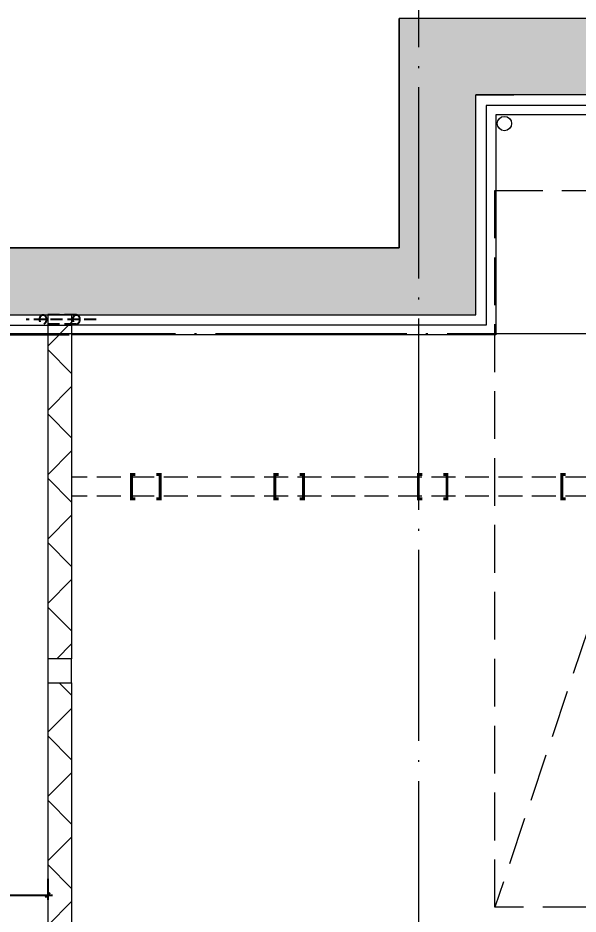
# Model space of a CAD drawing. Extents: x 4 to 13611208, y -605838 to 574722.
# Drawn here: x 13455611 to 13461467, y 198488 to 207864 of the extents above; entities that cross this region are included whole.
import ezdxf

# ---------------------------------------------------------------- set-up
doc = ezdxf.new("R2010")
doc.units = 0
doc.header["$LTSCALE"] = 1000
doc.header["$MEASUREMENT"] = 0
doc.linetypes.add('DASH', pattern=[0.35, 0.25, -0.1])
doc.linetypes.add('DOTE', pattern=[2.4200000000000004, 2, -0.2, 0.02, -0.2])
doc.layers.add('DUCT-K-P标注', color=7, linetype='Continuous')
doc.layers.add('建筑底图', color=8, linetype='Continuous', lineweight=13)
doc.layers.add('预埋管', color=8, linetype='Continuous', lineweight=5)
doc.styles.add('du', font='gbenor.shx', dxfattribs={"width": 0.8, "bigfont": 'hztxt.shx'})
doc.dimstyles.new('67', dxfattribs={"dimscale": 100, "dimtxt": 3, "dimasz": 0.5, "dimexe": 0.5, "dimexo": 2, "dimgap": 0.5, "dimtad": 2, "dimdec": 0, "dimrnd": 5, "dimzin": 0, "dimdsep": 46, "dimtxsty": 'du', "dimblk": 'ARCHTICK', "dimcen": 0, "dimdle": 0.5, "dimclrd": 256, "dimclre": 256, "dimclrt": 256, "dimazin": 0, "dimtfac": 1, "dimtdec": 0, "dimtix": 1, "dimtmove": 2, "dimatfit": 3, "dimfxl": 100, "dimtolj": 1, "dimtzin": 0, "dimlwd": -1, "dimlwe": -1, "dimarcsym": 0})
pattern_1 = [(45, (0, 0), (-336.7596045400932, 336.7596045400933), []), (135, (0, 0), (-336.7596045400933, -336.7596045400932), [])]

# ---------------------------------------------------------------- blocks, each defined once
blk = doc.blocks.new('A$C00460B6A')
at = {"layer": '预埋管', "linetype": 'DASH', "lineweight": -3, "ltscale": 0.5}
for p, q in [((523.463043898344, 100.0014334181324), (174.7439385093749, 100.0014303093776)), ((523.463043898344, 100.0014334181324), (174.7439385093749, 100.0014303093776)), ((729.1189822256565, 50.00143341813236), (-0.006739586591720581, 50.00143030937761)), ((523.4630443789065, 0.00143341813236475), (174.7439389880747, 0.001430309377610683))]:
    blk.add_line(p, q, dxfattribs=at)
for centre in [(174.7439387496561, 50.00143030937761), (523.4630441386253, 50.00143341813236)]:
    blk.add_ellipse(centre, major_axis=(-2.429254217184632e-07, 49.99999999906868), ratio=0.6701911663388869, start_param=3.141592653510884, end_param=9.42477796069047, dxfattribs=at)
blk = doc.blocks.new('_FZH')
blk.add_lwpolyline([(-0.5, -0.5), (0.5, -0.5), (0.5000000000000001, 0.5), (-0.4999999999999999, 0.5)], close=True)
blk = doc.blocks.new('_ArchTick')
at = {"color": 0, "linetype": 'ByBlock', "const_width": 0.4}
blk.add_lwpolyline([(-0.5, -0.5), (0.5, 0.5)], dxfattribs=at)
blk = doc.blocks.new('*D482')
at = {"layer": 'DUCT-K-P标注', "transparency": 16777216}
for p, q in [((13454222.36620459, 198857.5073482728), (13454222.36620459, 198637.0606962675)), ((13455922.36620662, 198857.5073482728), (13455922.36620662, 198637.0606962675)), ((13454172.36620459, 198687.0606962675), (13455972.36620662, 198687.0606962675))]:
    blk.add_line(p, q, dxfattribs=at)
at = {"layer": 'DUCT-K-P标注', "transparency": 16777216, "xscale": 50, "yscale": 50, "zscale": 50, "rotation": 180}
blk.add_blockref('_ArchTick', (13454222.36620459, 198687.0606962675), dxfattribs=at)
at = {"layer": 'DUCT-K-P标注', "transparency": 16777216, "xscale": 50, "yscale": 50, "zscale": 50}
blk.add_blockref('_ArchTick', (13455922.36620662, 198687.0606962675), dxfattribs=at)
at = {"layer": 'DUCT-K-P标注', "transparency": 16777216, "insert": (13455072.3662056, 198487.0606962675), "char_height": 300, "attachment_point": 5, "style": 'du'}
blk.add_mtext('\\A1;1700', dxfattribs=at)

msp = doc.modelspace()

# ---------------------------------------------------------------- hatches: boundary and pattern name
at = {"layer": '建筑底图'}
h = msp.add_hatch(dxfattribs=at)
h.set_pattern_fill('钢筋混凝土', color=8, scale=100, style=0)
h.set_pattern_definition([(45, (793255.2557103541, 7.916241884231567e-09), (-176.7766952966369, 176.7766952966369), []), (49.99999999999999, (793255.2557103541, 7.916241884231567e-09), (717.2601826007534, -62.75213498259511), [75, -825]), (355, (793255.2557103541, 7.916241884231567e-09), (-138.751333613, 752.1921337000118), [60, -660]), (100.4514, (793315.0273903534, -5.229339992074529), (578.5093817140216, 689.4395420609536), [63.74019000000001, -701.142112]), (46.18420000000001, (793255.2557103541, 200.0000000079162), (1067.241048625644, -165.5190143290181), [112.5, -1237.5]), (96.6356, (793344.1924553532, 186.2066930079018), (934.6627055487033, 974.1178709004417), [95.610288, -1051.713]), (351.1842, (793255.2557103541, 200.0000000079162), (934.6619451336272, 974.1186009253246), [90, -990]), (21, (793355.2557103541, 150.0000000079162), (596.9070521184617, -402.6188906653388), [75, -825]), (326.0000000000001, (793355.2557103541, 150.0000000079162), (243.3153319215817, 725.150045046853), [60, -660]), (71.4514, (793404.9979433548, 116.4483940079226), (840.22262858149, 322.5304967099524), [63.74019000000001, -701.142112]), (37.50000000000001, (793255.2557103541, 7.916241884231567e-09), (12.15985531729067, 332.8938538313115), [0, -652, 0, -670, 0, -662.5]), (7.499999999999999, (793255.2557103541, 7.916241884231567e-09), (263.0695374421486, 394.4117118823602), [0, -382, 0, -637, 0, -252.5]), (327.5, (793032.2557103541, 7.916241884231567e-09), (533.822436172409, -22.55487173437976), [0, -250, 0, -780, 0, -1035]), (317.5, (792932.2557103541, 7.916241884231567e-09), (583.1861693423863, 100.1049823323177), [0, -325, 0, -518, 0, -735])])
h.paths.add_polyline_path([(13453297.36620497, 204759.513968801), (13453297.36620497, 205459.5139688007), (13459597.36620497, 205459.5139688007), (13459597.36620497, 207859.5147523298), (13473697.36620497, 207859.5147523298), (13473697.36620497, 198159.5146857101), (13472897.36620497, 198159.5146857101), (13472897.36620497, 207059.5147523298), (13460397.36620497, 207059.5147523298), (13460397.36620497, 204759.5139688109)])
h = msp.add_hatch(dxfattribs=at)
h.set_pattern_fill('ANSI37', color=8, scale=300, style=0)
h.set_pattern_definition(pattern_1)
h.paths.add_polyline_path([(13455922.36620673, 201159.5146853381), (13456172.36620673, 201159.5146853381), (13456172.36620673, 204759.5139675417), (13455922.36620673, 204759.5139675416)])
h = msp.add_hatch(dxfattribs=at)
h.set_pattern_fill('ANSI37', color=8, scale=300, style=0)
h.set_pattern_definition(pattern_1)
h.paths.add_polyline_path([(13455922.36620809, 198159.514684413), (13456172.36620671, 198159.5146853769), (13456172.36620673, 200909.5146853381), (13455922.36620673, 200909.5146853381)])

# ---------------------------------------------------------------- linework, layer by layer
at = {"layer": '建筑底图', "color": 8, "linetype": 'DOTE'}
for p, q in [((13459797.36620497, 209559.5146856282), (13459797.36620496, 163209.5146856345)), ((13474197.36620497, 204559.5146856282), (13119297.36620772, 204559.5146856282))]:
    msp.add_line(p, q, dxfattribs=at)
at = {"layer": '建筑底图', "color": 8}
for p, q in [((13473697.36620497, 207859.5147523294), (13459597.36620497, 207859.5147523294)), ((13459597.36620497, 205459.5139688094), (13459597.36620497, 207859.5147523294)), ((13472897.36620497, 207059.5147523294), (13460397.36620497, 207059.5147523294)), ((13460397.36620497, 204759.5139688109), (13460397.36620497, 207059.5147523294)), ((13460397.36620497, 207059.5147523298), (13460797.36620497, 207059.5147523298)), ((13421797.36620497, 205459.5139687569), (13459597.36620497, 205459.5139688094)), ((13422497.36620497, 204759.5139687581), (13460397.36620497, 204759.5139688109)), ((13422497.36620499, 204759.5139674949), (13460397.36620499, 204759.5139675477)), ((13455922.36620673, 204759.5139675416), (13455922.36620663, 201159.5146855469)), ((13456172.36620673, 204759.5139675417), (13455922.36620673, 204759.5139675416)), ((13456172.36620673, 204759.5139675417), (13456172.36620669, 201159.5146855469)), ((13452172.36620433, 204649.5139687328), (13456172.36620673, 204649.5139687578)), ((13452272.36620433, 204549.5139687328), (13456147.36620673, 204549.5139687578)), ((13455922.36620662, 200909.5146855469), (13455922.36620671, 198159.5146856763)), ((13456172.36620668, 200909.5146855469), (13456172.36620672, 198159.5146865962))]:
    msp.add_line(p, q, dxfattribs=at)
at = {"layer": '建筑底图', "color": 8, "linetype": 'DASH'}
for p, q in [((13472785.39931739, 203060.5099356905), (13456172.36620674, 203060.5099356575)), ((13472785.39931739, 202860.5099356905), (13456172.36620674, 202860.5099356575))]:
    msp.add_line(p, q, dxfattribs=at)
at = {"layer": '建筑底图', "color": 8}
for points in [[(13473697.36620497, 207859.5147523294), (13459597.36620497, 207859.5147523294), (13459597.36620497, 205459.5139688094), (13421797.36620497, 205459.5139688094), (13421797.36620497, 205259.5139687569), (13333997.36620318, 205259.5139784271)], [(13472497.36620497, 206459.514752128), (13472497.36620497, 206949.5147523298), (13460507.36620497, 206949.5147523298), (13460507.36620497, 204649.5139688109), (13456172.36620673, 204649.5139688109)], [(13472397.36620497, 206849.5147523298), (13460607.36620497, 206849.5147523298), (13460607.36620497, 204549.5139688109), (13456172.36620673, 204549.5139688109)], [(13422497.36620497, 204559.5139687581), (13422497.36620497, 204759.5139687578), (13456172.36620673, 204759.5139687578)]]:
    msp.add_lwpolyline(points, dxfattribs=at)
at = {"layer": '建筑底图', "color": 8, "linetype": 'DASH', "ltscale": 2}
msp.add_lwpolyline([(13472097.36620497, 198559.5146857108), (13460597.36620497, 198559.5146857108), (13460597.36620497, 206059.5146857108), (13472097.36620497, 206059.5146857108)], close=True, dxfattribs=at)
msp.add_lwpolyline([(13472097.36620497, 206059.5146857108), (13462467.24083421, 204134.3876438161), (13460597.36620497, 198559.5146857108)], dxfattribs=at)
at = {"layer": '建筑底图', "color": 8, "const_width": 30}
for points in [[(13456837.36620497, 202833.0099356901), (13456797.36620497, 202833.0099356901), (13456797.36620497, 203088.0099356901), (13456837.36620497, 203088.0099356901)], [(13457057.36620497, 202833.0099356901), (13457097.36620497, 202833.0099356901), (13457097.36620497, 203088.0099356901), (13457057.36620497, 203088.0099356901)], [(13458337.36620497, 202833.0099356901), (13458297.36620497, 202833.0099356901), (13458297.36620497, 203088.0099356901), (13458337.36620497, 203088.0099356901)], [(13458557.36620497, 202833.0099356901), (13458597.36620497, 202833.0099356901), (13458597.36620497, 203088.0099356901), (13458557.36620497, 203088.0099356901)], [(13459837.39931912, 202833.0099356905), (13459797.39931912, 202833.0099356905), (13459797.39931912, 203088.0099356905), (13459837.39931912, 203088.0099356905)], [(13460057.39931912, 202833.0099356905), (13460097.39931912, 202833.0099356905), (13460097.39931912, 203088.0099356905), (13460057.39931912, 203088.0099356905)], [(13461337.39931912, 202833.0099356905), (13461297.39931912, 202833.0099356905), (13461297.39931912, 203088.0099356905), (13461337.39931912, 203088.0099356905)]]:
    msp.add_lwpolyline(points, dxfattribs=at)
at = {"layer": '建筑底图', "color": 8}
msp.add_circle((13460697.36620497, 206759.5147523298), 74.99999999998633, dxfattribs=at)

# ---------------------------------------------------------------- block references
msp.add_blockref('A$C00460B6A', (13455698.26271642, 204659.5125356779), dxfattribs=at)
at = {"layer": '建筑底图', "color": 8, "xscale": 250, "yscale": 250, "zscale": 250}
msp.add_blockref('_FZH', (13456047.36620673, 201034.5146853381), dxfattribs=at)

# ---------------------------------------------------------------- dimensions: what is measured, and where the dimension line sits
at = {"layer": 'DUCT-K-P标注'}
dim = msp.add_linear_dim(base=(13455922.36620662, 198687.0606962675), p1=(13454222.36620459, 199057.5073482728, 3500), p2=(13455922.36620662, 199057.5073482728, 3500), dimstyle='67', dxfattribs=at)
dim.commit()
dim.dimension.update_dxf_attribs({"geometry": '*D482', "text_midpoint": (13455072.3662056, 198487.0606962675)})

doc.saveas('drawing.dxf')
